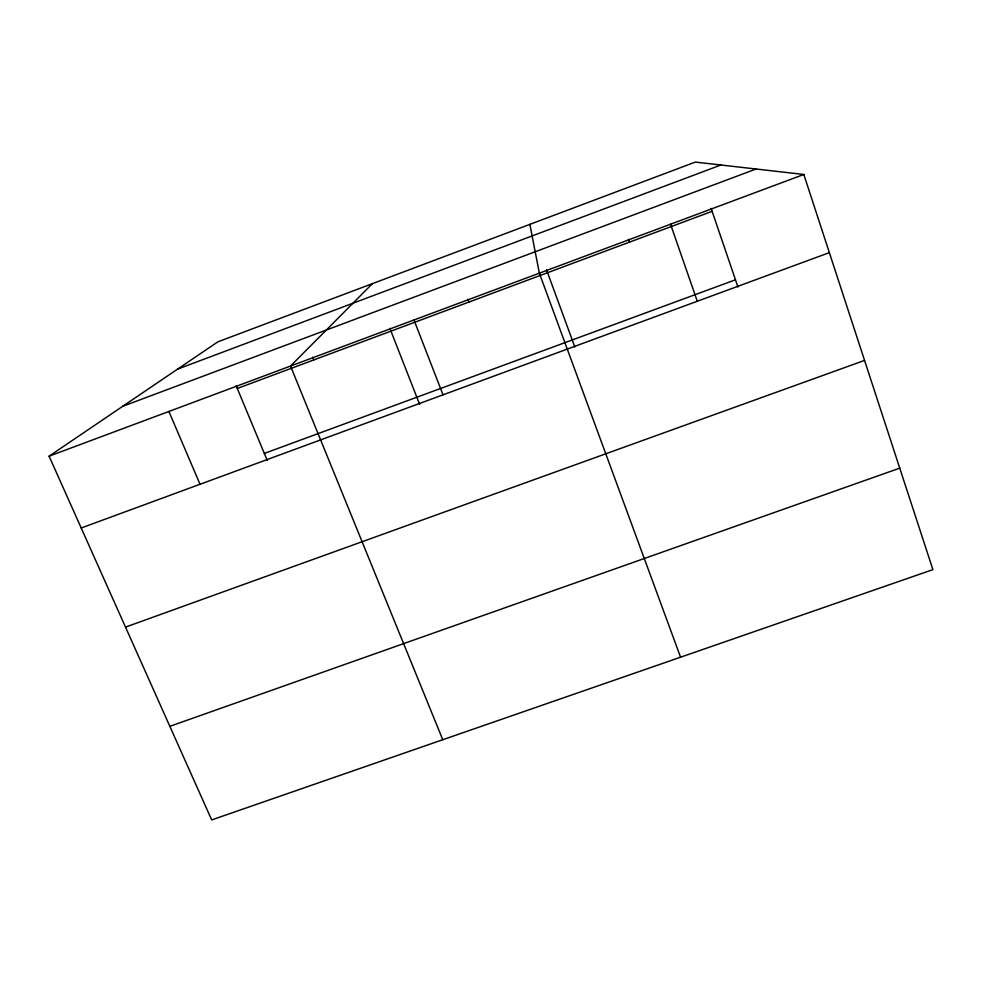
<?xml version="1.0" encoding="UTF-8"?>
<svg xmlns="http://www.w3.org/2000/svg" width="982" height="982" viewBox="0 0 982 982"><rect width="100%" height="100%" fill="white"/><g stroke="black" fill="none" stroke-linecap="round" stroke-linejoin="round"><path stroke-width="1.47" d="M372.387 283.663L290.525 366.053L442.772 739.728M49.1 456.176L217.881 341.822L695.342 162.079L803.816 174.465L932.9 569.634L211.682 819.921L49.1 456.176L803.816 174.465M177.582 369.122L720.898 165.001M122.713 406.303L756.054 169.014M237.3 388.479L712.122 211.314M264.33 453.426L735.469 279.809M81.199 528.009L829.348 252.644M125.5 627.117L864.553 360.419M169.849 726.324L899.745 468.144M168.904 411.458L200.021 484.273M236.122 385.644L267.239 460.411M312.657 357.178L313.774 359.94M389.879 328.344L419.621 404.339M413.987 319.972L443.017 394.838M467.837 299.24L468.905 302.063M680.575 657.203L539.351 273.18L529.875 224.375M546.544 269.854L574.838 347.039M628.431 239.289L629.45 242.161M670.534 224.215L697.281 301.253M711.128 208.417L737.936 287.026"/></g></svg>
